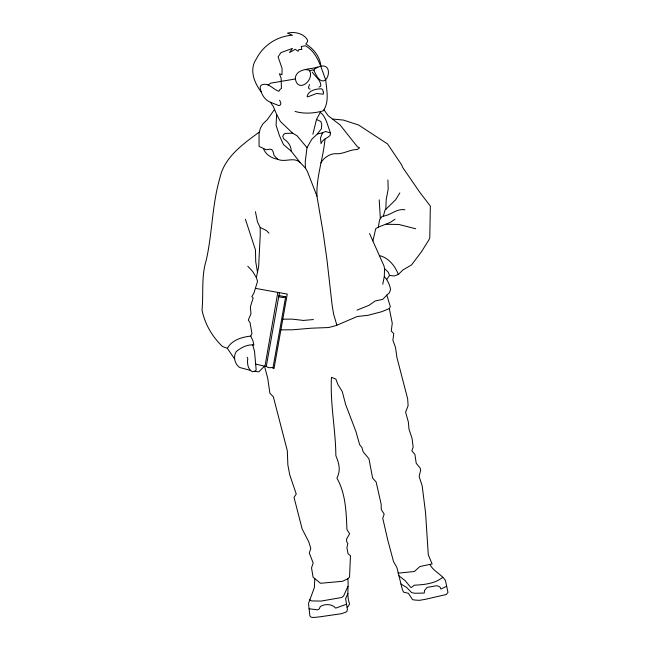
<?xml version="1.0" encoding="UTF-8"?>
<svg xmlns="http://www.w3.org/2000/svg" width="650" height="650" viewBox="0 0 650 650"><rect width="100%" height="100%" fill="white"/><g stroke="black" fill="none" stroke-linecap="round" stroke-linejoin="round"><path stroke-width="0.97" d="M247.089 357.248L247.796 358.54C246.992 363.22 247.764 369.33 252.354 371.751L255.458 370.988L256.157 369.858L254.556 351.674L252.752 344.906M382.761 284.269L384.304 276.445L384.556 268.596L384.012 266.012L369.541 233.488M385.799 209.406L386.222 199.379L388.188 189.223L387.912 179.993M295.084 111.426C304.037 114.099 314.316 113.368 323.221 110.817C329.591 101.969 326.584 90.098 325.764 80.007C320.986 67.892 317.858 52.772 305.419 45.776L301.267 46.483L301.787 49.522L298.919 49.522L298.058 51.236L295.287 49.254L289.567 52.528L292.435 48.409L280.971 52.609L278.111 56.899L282.084 68.461L281.978 74.685L279.402 73.751L281.117 78.154L281.434 88.457L279.963 89.44L278.882 91.284C272.992 89.521 267.889 81.437 260.999 85.256L260.146 87.287C260.837 93.502 264.436 99.929 270.465 102.278L273.333 106.527L276.648 114.449L276.079 125.32L279.484 135.744L283.416 144.487L291.192 151.166L300.349 162.736L305.443 168.082L307.474 171.6L316.964 196.194L323.131 232.651L326.909 259.277L332.183 305.622L333.645 314.283L336.879 325.195M316.964 196.194C316.136 176.548 323.375 158.316 324.967 139.019M250.51 370.419L239.623 367.477C234.756 363.984 232.993 356.98 236.129 351.699C240.979 347.596 247.374 344.289 253.89 344.939L252.923 340.73L250.729 336.091L251.972 333.564L250.014 322.53L248.3 320.092L250.965 313.723L250.372 306.8L253.167 298.009L251.851 296.652L253.939 293.02L257.546 281.401L256.344 277.566L252.752 271.578L247.772 266.199M320.539 111.873L316.517 119.429L320.881 121.542L321.709 124.524L321.49 128.692L317.363 133.933L311.699 139.409L307.003 147.656L305.24 161.736L305.443 168.082M347.043 607.076L348.351 606.255L349.578 603.777C346.352 595.766 348.92 587.023 347.831 578.776L349.546 577.151L350.48 555.709L348.091 553.776L346.889 547.674L347.888 543.465L346.743 541.816L346.531 539.11L349.651 533.747L346.938 529.596C346.214 512.086 345.743 493.675 336.919 478.124C341.063 469.909 338.934 463.32 335.855 455.634C335.636 429.447 330.013 403.634 331.467 377.358L335.871 379.088L337.943 384.621L342.266 391.527L345.589 404.373L355.981 431.641L359.621 444.6L361.977 447.631L363.106 451.661L368.973 458.827L372.613 478.067L376.147 482.007L381.136 504.124L381.282 509.535L384.191 514.174L382.728 518.123L387.709 539.833L393.51 561.567L396.874 567.426L402.431 589.826L403.626 592.183L408.346 593.288L412.588 599.706L415.602 600.121L419.543 600.324L425.108 599.381L446.249 594.506L447.98 592.41L445.445 580.499C441.309 574.048 433.371 571.293 429.837 564.403M264.973 366.308L277.802 292.386M372.881 240.988L375.749 228.678L378.316 227.134L379.624 219.732L382.102 216.296C390.447 215.743 395.972 208.447 404.909 209.747M279.451 292.679L266.248 366.608L255.45 364.016M278.947 295.506L285.651 296.887L272.886 368.355L274.016 368.591L287.251 294.084L255.426 288.356M330.533 132.982L330.037 135.525C327.145 138.401 322.286 139.344 321.043 143.666L320.483 138.052L322.481 132.893L325.577 131.495L330.533 132.982C327.446 126.011 326.649 117.309 320.296 112.344M256.344 277.566L258.635 266.793L260.26 234.414L260.162 227.451L257.473 221.918L255.442 211.738M312.877 134.233L316.517 119.429M383.411 216.011L384.979 210.129L395.647 199.778L399.831 192.879M314.779 578.597L314.373 587.559L308.514 603.492L309.871 615.842L310.96 617.151L313.527 617.5L319.118 616.931L341.762 613.657L346.84 611.707L347.401 609.204L345.621 598.683L347.896 593.45M347.88 586.373L343.59 596.026L341.64 597.504L321.051 601.087L311.569 600.917L309.571 599.836M313.934 70.281L314.543 69.006C339.089 54.145 326.032 100.864 313.934 70.281L312.439 69.867L309.749 70.939C314.308 80.941 297.383 93.608 295.271 78.276C296.384 67.754 310.887 69.786 317.809 66.983M397.995 573.194L414.359 571.504L419.949 566.516L432.104 563.924L428.293 554.808L425.555 512.671L422.175 485.802L419.136 476.596L420.656 470.113L420.152 468.016L416.227 463.312L414.911 454.464L411.873 450.832L413.156 447.102L412.076 438.474L408.972 429.106L408.363 422.045L405.584 412.084L408.119 405.722L407.648 398.791L396.947 357.606L395.484 347.311L392.884 340.218L393.778 333.564L391.235 331.053L392.267 323.302L389.317 308.604L390.333 306.67L386.815 295.132L389.431 292.801L390.577 289.534C389.797 284.724 387.473 280.134 384.304 276.445M320.873 162.89C324.098 157.292 330.712 152.969 337.342 153.774C344.183 153.668 350.252 149.443 357.305 149.532L359.596 147.875L357.313 146.689L340.113 124.954L328.136 115.676L323.993 109.826M274.536 109.403L267.256 119.746L262.868 123.955L260.39 128.172L259.033 133.778L259.082 146.421L266.216 149.719L270.034 149.183L271.781 149.573L273.081 151.629L274.064 155.472L277.68 159.242C285.009 162.841 294.044 156.341 300.349 162.736M386.701 279.484L389.569 275.421L388.229 272.204L384.556 268.596M259.472 131.934C243.384 143.796 224.404 157.04 219.952 177.767C212.022 204.653 212.396 232.96 206.245 260.252C201.143 276.421 203.645 293.402 202.02 309.985C204.815 324.058 212.209 336.627 222.471 346.499L227.346 348.311C232.026 339.901 241.808 337.131 250.729 336.091M309.587 84.508L308.498 87.214L309.01 88.782L310.107 89.082M386.815 295.132L382.72 299.382L375.172 300.983L368.924 305.346L357.069 310.115M389.569 275.421L394.192 275.974L398.352 274.454L402.846 270.034L411.596 264.842L421.387 251.891L428.773 240.102L429.78 237.811L430.341 206.074L419.616 192.075L402.358 166.944L401.838 165.149L387.562 143.951L358.589 125.011L343.363 120.063L332.914 119.048M442.829 577.257C434.899 583.757 424.06 584.691 414.204 585.211L411.604 587.372L410.719 587.316L405.218 580.726L398.929 575.794M395.046 219.188L390.244 222.454L378.316 227.134M268.06 84.939L270.839 83.119L295.449 78.951M446.688 586.284L440.887 589.03L440.294 587.486A5.411 5.403 0 0 0 436.28 585.804L427.139 587.381L424.564 590.411L424.239 593.06L414.854 593.255L411.653 592.621L406.551 587.381L400.896 583.992M347.831 578.776L342.42 581.303L320.491 583.278L313.097 577.224L311.521 567.889L313.186 562.997L309.286 553.02L310.781 548.511L308.783 541.864L302.161 529.003L294.003 497.356L296.254 494.057L289.762 474.931L287.861 464.896L287.324 450.775L273.349 396.793L269.888 393.201L267.727 378.259L264.501 366.194L258.773 371.865L254.597 371.312M319.044 87.067L320.361 86.507L320.808 85.597C320.734 79.958 315.177 76.456 312.276 72.142M346.556 604.224L335.701 608.124C331.906 603.761 324.992 603.736 320.344 606.499L319.15 609.042L317.631 609.854L309.091 608.766M389.317 308.604L381.786 311.691L367.884 315.323L357.273 316.501L335.806 325.658L328.624 327.527L311.326 328.201L292.614 329.794L280.898 329.859M285.651 296.887L283.181 297.537L278.712 296.831M273.049 367.461L269.214 367.729L267.28 367.104L266.346 366.072M317.363 133.933L322.481 132.893M313.389 319.556L303.331 320.434L292.346 319.134L282.791 319.174M307.003 147.656L296.977 135.696L292.654 133.201L285.244 133.412L283.636 134.485L282.742 136.5L283.814 138.921C287.958 141.537 291.346 146.079 291.192 151.166M386.254 224.291L398.881 224.469L415.724 228.776M305.419 69.615L308.758 70.013L309.749 70.939M277.68 159.242C271.594 158.308 265.371 154.448 263.372 148.395M379.356 255.547C388.57 257.741 395.111 265.956 398.352 274.454M270.465 102.278L278.996 105.641L280.564 104.788L280.857 102.854L279.606 100.206M260.162 227.451L266.484 230.563L269.002 233.212M292.654 133.201L280.377 121.444L276.648 114.449M261.194 91.886C254.118 82.664 248.991 69.412 256.409 58.817C263.274 45.256 277.29 36.108 292.451 35.238L287.463 33.15C294.531 31.371 304.046 33.361 307.653 40.3L307.369 41.917L305.825 43.989C313.649 48.734 320.117 56.826 320.889 66.146M227.346 348.311L234.471 358.784M245.399 219.237L255.474 249.949L255.726 261.747L257.489 272.179M379.21 199.843L380.364 218.701M323.391 92.194L323.351 94.169L316.582 93.502L307.669 96.907L307.052 96.428C308.547 90.261 316.144 88.782 321.539 88.806L322.587 89.659L323.391 92.194"/></g></svg>
